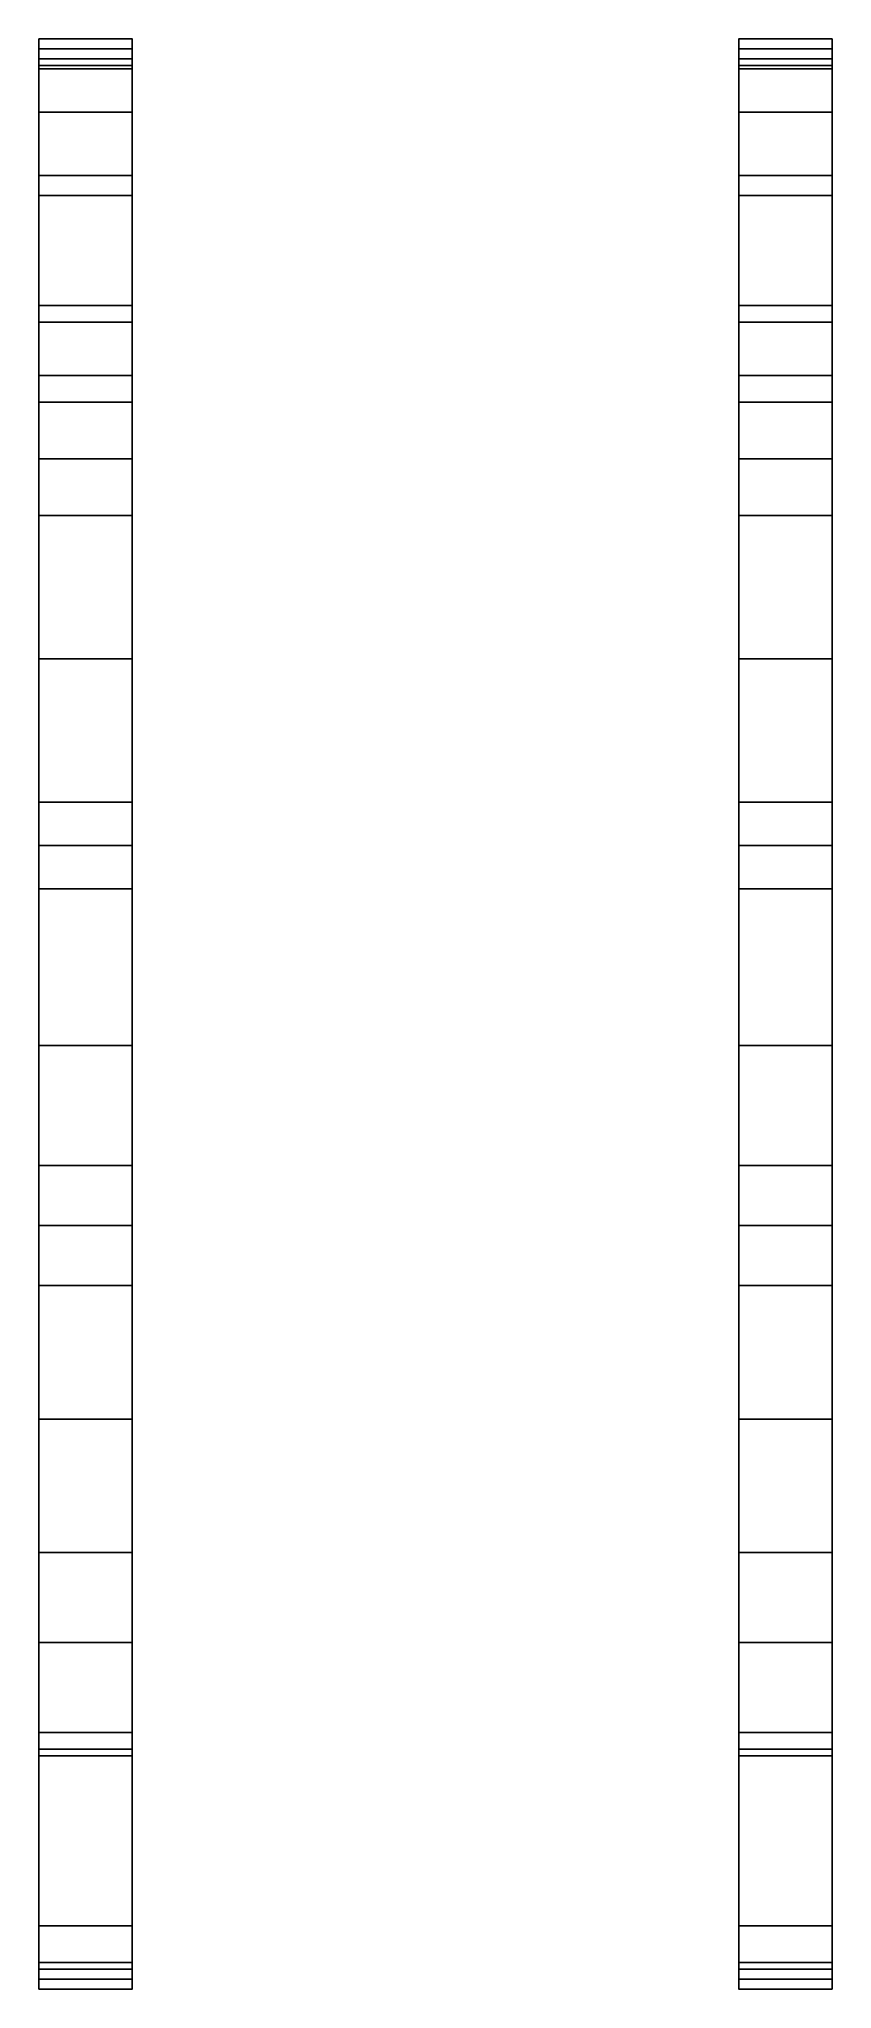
# Model space of a CAD drawing. Extents: x -1.63 to 1.63, y -3.87 to 4.13.
import ezdxf

# ---------------------------------------------------------------- set-up
doc = ezdxf.new("R2010")
doc.units = 0
doc.layers.add('TRACKS', color=3, linetype='CONTINUOUS')

msp = doc.modelspace()

# ---------------------------------------------------------------- linework, layer by layer
at = {"layer": 'TRACKS'}
for points in [[(-1.245062, 4.131964, 0.95774), (-1.245062, 4.022508, 0.725146), (-1.628158, 4.022508, 0.725146), (-1.628158, 4.131964, 0.95774)], [(-1.628158, 4.131964, 0.95774), (-1.628158, 4.022508, 0.725146), (-1.628158, 4.008826, 0.766192), (-1.628158, 4.090918, 0.95774)], [(-1.245062, 4.049872, 1.16297), (-1.245062, 4.131964, 0.95774), (-1.628158, 4.131964, 0.95774), (-1.628158, 4.049872, 1.16297)], [(-1.628158, 4.049872, 1.16297), (-1.628158, 4.131964, 0.95774), (-1.628158, 4.090918, 0.95774), (-1.628158, 4.022508, 1.135606)], [(-1.628158, 4.090918, 0.95774), (-1.628158, 4.008826, 0.766192), (-1.245062, 4.008826, 0.766192), (-1.245062, 4.090918, 0.95774)], [(-1.628158, 4.022508, 1.135606), (-1.628158, 4.090918, 0.95774), (-1.245062, 4.090918, 0.95774), (-1.245062, 4.022508, 1.135606)], [(-1.245062, 4.008826, 0.766192), (-1.245062, 4.022508, 0.725146), (-1.245062, 4.131964, 0.95774), (-1.245062, 4.090918, 0.95774)], [(-1.245062, 4.090918, 0.95774), (-1.245062, 4.131964, 0.95774), (-1.245062, 4.049872, 1.16297), (-1.245062, 4.022508, 1.135606)], [(1.245062, 4.049872, 1.16297), (1.245062, 4.131964, 0.95774), (1.245062, 4.090918, 0.95774), (1.245062, 4.022508, 1.135606)], [(1.628158, 4.049872, 1.16297), (1.628158, 4.131964, 0.95774), (1.245062, 4.131964, 0.95774), (1.245062, 4.049872, 1.16297)], [(1.245062, 4.131964, 0.95774), (1.245062, 4.022508, 0.725146), (1.245062, 4.008826, 0.766192), (1.245062, 4.090918, 0.95774)], [(1.628158, 4.131964, 0.95774), (1.628158, 4.022508, 0.725146), (1.245062, 4.022508, 0.725146), (1.245062, 4.131964, 0.95774)], [(1.245062, 4.022508, 1.135606), (1.245062, 4.090918, 0.95774), (1.628158, 4.090918, 0.95774), (1.628158, 4.022508, 1.135606)], [(1.245062, 4.090918, 0.95774), (1.245062, 4.008826, 0.766192), (1.628158, 4.008826, 0.766192), (1.628158, 4.090918, 0.95774)], [(1.628158, 4.090918, 0.95774), (1.628158, 4.131964, 0.95774), (1.628158, 4.049872, 1.16297), (1.628158, 4.022508, 1.135606)], [(1.628158, 4.008826, 0.766192), (1.628158, 4.022508, 0.725146), (1.628158, 4.131964, 0.95774), (1.628158, 4.090918, 0.95774)], [(-1.245062, 3.83096, 1.272426), (-1.245062, 4.049872, 1.16297), (-1.628158, 4.049872, 1.16297), (-1.628158, 3.83096, 1.272426)], [(-1.628158, 3.83096, 1.272426), (-1.628158, 4.049872, 1.16297), (-1.628158, 4.022508, 1.135606), (-1.628158, 3.83096, 1.23138)], [(-1.628158, 3.83096, 1.23138), (-1.628158, 4.022508, 1.135606), (-1.245062, 4.022508, 1.135606), (-1.245062, 3.83096, 1.23138)], [(-1.628158, 4.022508, 0.725146), (-1.628158, 3.48891, 0.301004), (-1.628158, 3.48891, 0.34205), (-1.628158, 4.008826, 0.766192)], [(-1.245062, 4.022508, 0.725146), (-1.245062, 3.48891, 0.301004), (-1.628158, 3.48891, 0.301004), (-1.628158, 4.022508, 0.725146)], [(-1.628158, 4.008826, 0.766192), (-1.628158, 3.48891, 0.34205), (-1.245062, 3.48891, 0.34205), (-1.245062, 4.008826, 0.766192)], [(-1.245062, 4.022508, 1.135606), (-1.245062, 4.049872, 1.16297), (-1.245062, 3.83096, 1.272426), (-1.245062, 3.83096, 1.23138)], [(-1.245062, 3.48891, 0.34205), (-1.245062, 3.48891, 0.301004), (-1.245062, 4.022508, 0.725146), (-1.245062, 4.008826, 0.766192)], [(1.245062, 3.83096, 1.272426), (1.245062, 4.049872, 1.16297), (1.245062, 4.022508, 1.135606), (1.245062, 3.83096, 1.23138)], [(1.628158, 3.83096, 1.272426), (1.628158, 4.049872, 1.16297), (1.245062, 4.049872, 1.16297), (1.245062, 3.83096, 1.272426)], [(1.245062, 3.83096, 1.23138), (1.245062, 4.022508, 1.135606), (1.628158, 4.022508, 1.135606), (1.628158, 3.83096, 1.23138)], [(1.628158, 4.022508, 0.725146), (1.628158, 3.48891, 0.301004), (1.245062, 3.48891, 0.301004), (1.245062, 4.022508, 0.725146)], [(1.245062, 4.022508, 0.725146), (1.245062, 3.48891, 0.301004), (1.245062, 3.48891, 0.34205), (1.245062, 4.008826, 0.766192)], [(1.245062, 4.008826, 0.766192), (1.245062, 3.48891, 0.34205), (1.628158, 3.48891, 0.34205), (1.628158, 4.008826, 0.766192)], [(1.628158, 4.022508, 1.135606), (1.628158, 4.049872, 1.16297), (1.628158, 3.83096, 1.272426), (1.628158, 3.83096, 1.23138)], [(1.628158, 3.48891, 0.34205), (1.628158, 3.48891, 0.301004), (1.628158, 4.022508, 0.725146), (1.628158, 4.008826, 0.766192)], [(-1.628158, 3.571002, 1.16297), (-1.628158, 3.83096, 1.23138), (-1.245062, 3.83096, 1.23138), (-1.245062, 3.571002, 1.16297)], [(-1.628158, 3.571002, 1.204016), (-1.628158, 3.83096, 1.272426), (-1.628158, 3.83096, 1.23138), (-1.628158, 3.571002, 1.16297)], [(-1.245062, 3.571002, 1.204016), (-1.245062, 3.83096, 1.272426), (-1.628158, 3.83096, 1.272426), (-1.628158, 3.571002, 1.204016)], [(-1.245062, 3.83096, 1.23138), (-1.245062, 3.83096, 1.272426), (-1.245062, 3.571002, 1.204016), (-1.245062, 3.571002, 1.16297)], [(1.245062, 3.571002, 1.16297), (1.245062, 3.83096, 1.23138), (1.628158, 3.83096, 1.23138), (1.628158, 3.571002, 1.16297)], [(1.245062, 3.571002, 1.204016), (1.245062, 3.83096, 1.272426), (1.245062, 3.83096, 1.23138), (1.245062, 3.571002, 1.16297)], [(1.628158, 3.571002, 1.204016), (1.628158, 3.83096, 1.272426), (1.245062, 3.83096, 1.272426), (1.245062, 3.571002, 1.204016)], [(1.628158, 3.83096, 1.23138), (1.628158, 3.83096, 1.272426), (1.628158, 3.571002, 1.204016), (1.628158, 3.571002, 1.16297)], [(-1.628158, 3.037404, 1.09456), (-1.628158, 3.571002, 1.16297), (-1.245062, 3.571002, 1.16297), (-1.245062, 3.037404, 1.09456)], [(-1.628158, 3.037404, 1.135606), (-1.628158, 3.571002, 1.204016), (-1.628158, 3.571002, 1.16297), (-1.628158, 3.037404, 1.09456)], [(-1.245062, 3.037404, 1.135606), (-1.245062, 3.571002, 1.204016), (-1.628158, 3.571002, 1.204016), (-1.628158, 3.037404, 1.135606)], [(-1.245062, 3.571002, 1.16297), (-1.245062, 3.571002, 1.204016), (-1.245062, 3.037404, 1.135606), (-1.245062, 3.037404, 1.09456)], [(1.628158, 3.037404, 1.135606), (1.628158, 3.571002, 1.204016), (1.245062, 3.571002, 1.204016), (1.245062, 3.037404, 1.135606)], [(1.245062, 3.037404, 1.135606), (1.245062, 3.571002, 1.204016), (1.245062, 3.571002, 1.16297), (1.245062, 3.037404, 1.09456)], [(1.245062, 3.037404, 1.09456), (1.245062, 3.571002, 1.16297), (1.628158, 3.571002, 1.16297), (1.628158, 3.037404, 1.09456)], [(1.628158, 3.571002, 1.16297), (1.628158, 3.571002, 1.204016), (1.628158, 3.037404, 1.135606), (1.628158, 3.037404, 1.09456)], [(-1.628158, 3.48891, 0.34205), (-1.628158, 2.968994, 0.082092), (-1.245062, 2.968994, 0.082092), (-1.245062, 3.48891, 0.34205)], [(-1.628158, 3.48891, 0.301004), (-1.628158, 2.968994, 0.041046), (-1.628158, 2.968994, 0.082092), (-1.628158, 3.48891, 0.34205)], [(-1.245062, 3.48891, 0.301004), (-1.245062, 2.968994, 0.041046), (-1.628158, 2.968994, 0.041046), (-1.628158, 3.48891, 0.301004)], [(-1.245062, 2.968994, 0.082092), (-1.245062, 2.968994, 0.041046), (-1.245062, 3.48891, 0.301004), (-1.245062, 3.48891, 0.34205)], [(1.245062, 3.48891, 0.301004), (1.245062, 2.968994, 0.041046), (1.245062, 2.968994, 0.082092), (1.245062, 3.48891, 0.34205)], [(1.245062, 3.48891, 0.34205), (1.245062, 2.968994, 0.082092), (1.628158, 2.968994, 0.082092), (1.628158, 3.48891, 0.34205)], [(1.628158, 3.48891, 0.301004), (1.628158, 2.968994, 0.041046), (1.245062, 2.968994, 0.041046), (1.245062, 3.48891, 0.301004)], [(1.628158, 2.968994, 0.082092), (1.628158, 2.968994, 0.041046), (1.628158, 3.48891, 0.301004), (1.628158, 3.48891, 0.34205)], [(-1.245062, 2.640626, 1.135606), (-1.245062, 3.037404, 1.135606), (-1.628158, 3.037404, 1.135606), (-1.628158, 2.640626, 1.135606)], [(-1.628158, 2.640626, 1.135606), (-1.628158, 3.037404, 1.135606), (-1.628158, 3.037404, 1.09456), (-1.628158, 2.640626, 1.09456)], [(-1.628158, 2.640626, 1.09456), (-1.628158, 3.037404, 1.09456), (-1.245062, 3.037404, 1.09456), (-1.245062, 2.640626, 1.09456)], [(-1.628158, 2.968994, 0.082092), (-1.628158, 2.750082, 0.041046), (-1.245062, 2.750082, 0.041046), (-1.245062, 2.968994, 0.082092)], [(-1.628158, 2.968994, 0.041046), (-1.628158, 2.750082), (-1.628158, 2.750082, 0.041046), (-1.628158, 2.968994, 0.082092)], [(-1.245062, 2.968994, 0.041046), (-1.245062, 2.750082), (-1.628158, 2.750082), (-1.628158, 2.968994, 0.041046)], [(-1.245062, 3.037404, 1.09456), (-1.245062, 3.037404, 1.135606), (-1.245062, 2.640626, 1.135606), (-1.245062, 2.640626, 1.09456)], [(-1.245062, 2.750082, 0.041046), (-1.245062, 2.750082), (-1.245062, 2.968994, 0.041046), (-1.245062, 2.968994, 0.082092)], [(1.245062, 2.640626, 1.135606), (1.245062, 3.037404, 1.135606), (1.245062, 3.037404, 1.09456), (1.245062, 2.640626, 1.09456)], [(1.628158, 2.640626, 1.135606), (1.628158, 3.037404, 1.135606), (1.245062, 3.037404, 1.135606), (1.245062, 2.640626, 1.135606)], [(1.245062, 2.640626, 1.09456), (1.245062, 3.037404, 1.09456), (1.628158, 3.037404, 1.09456), (1.628158, 2.640626, 1.09456)], [(1.245062, 2.968994, 0.041046), (1.245062, 2.750082), (1.245062, 2.750082, 0.041046), (1.245062, 2.968994, 0.082092)], [(1.245062, 2.968994, 0.082092), (1.245062, 2.750082, 0.041046), (1.628158, 2.750082, 0.041046), (1.628158, 2.968994, 0.082092)], [(1.628158, 2.968994, 0.041046), (1.628158, 2.750082), (1.245062, 2.750082), (1.245062, 2.968994, 0.041046)], [(1.628158, 3.037404, 1.09456), (1.628158, 3.037404, 1.135606), (1.628158, 2.640626, 1.135606), (1.628158, 2.640626, 1.09456)], [(1.628158, 2.750082, 0.041046), (1.628158, 2.750082), (1.628158, 2.968994, 0.041046), (1.628158, 2.968994, 0.082092)], [(-1.245062, 2.750082), (-1.245062, -2.914266), (-1.628158, -2.914266), (-1.628158, 2.750082)], [(-1.628158, 2.750082), (-1.628158, -2.914266), (-1.628158, -2.886902, 0.041046), (-1.628158, 2.750082, 0.041046)], [(-1.628158, 2.750082, 0.041046), (-1.628158, -2.886902, 0.041046), (-1.245062, -2.886902, 0.041046), (-1.245062, 2.750082, 0.041046)], [(-1.245062, -2.886902, 0.041046), (-1.245062, -2.914266), (-1.245062, 2.750082), (-1.245062, 2.750082, 0.041046)], [(1.245062, 2.750082), (1.245062, -2.914266), (1.245062, -2.886902, 0.041046), (1.245062, 2.750082, 0.041046)], [(1.628158, 2.750082), (1.628158, -2.914266), (1.245062, -2.914266), (1.245062, 2.750082)], [(1.245062, 2.750082, 0.041046), (1.245062, -2.886902, 0.041046), (1.628158, -2.886902, 0.041046), (1.628158, 2.750082, 0.041046)], [(1.628158, -2.886902, 0.041046), (1.628158, -2.914266), (1.628158, 2.750082), (1.628158, 2.750082, 0.041046)], [(-1.245062, 2.408032, 1.149288), (-1.245062, 2.640626, 1.135606), (-1.628158, 2.640626, 1.135606), (-1.628158, 2.408032, 1.149288)], [(-1.628158, 2.408032, 1.149288), (-1.628158, 2.640626, 1.135606), (-1.628158, 2.640626, 1.09456), (-1.628158, 2.408032, 1.108242)], [(-1.628158, 2.408032, 1.108242), (-1.628158, 2.640626, 1.09456), (-1.245062, 2.640626, 1.09456), (-1.245062, 2.408032, 1.108242)], [(-1.245062, 2.640626, 1.09456), (-1.245062, 2.640626, 1.135606), (-1.245062, 2.408032, 1.149288), (-1.245062, 2.408032, 1.108242)], [(1.628158, 2.408032, 1.149288), (1.628158, 2.640626, 1.135606), (1.245062, 2.640626, 1.135606), (1.245062, 2.408032, 1.149288)], [(1.245062, 2.408032, 1.149288), (1.245062, 2.640626, 1.135606), (1.245062, 2.640626, 1.09456), (1.245062, 2.408032, 1.108242)], [(1.245062, 2.408032, 1.108242), (1.245062, 2.640626, 1.09456), (1.628158, 2.640626, 1.09456), (1.628158, 2.408032, 1.108242)], [(1.628158, 2.640626, 1.09456), (1.628158, 2.640626, 1.135606), (1.628158, 2.408032, 1.149288), (1.628158, 2.408032, 1.108242)], [(-1.245062, 2.175438, 1.149288), (-1.245062, 2.408032, 1.149288), (-1.628158, 2.408032, 1.149288), (-1.628158, 2.175438, 1.149288)], [(-1.628158, 2.175438, 1.149288), (-1.628158, 2.408032, 1.149288), (-1.628158, 2.408032, 1.108242), (-1.628158, 2.175438, 1.108242)], [(-1.628158, 2.175438, 1.108242), (-1.628158, 2.408032, 1.108242), (-1.245062, 2.408032, 1.108242), (-1.245062, 2.175438, 1.108242)], [(-1.245062, 2.408032, 1.108242), (-1.245062, 2.408032, 1.149288), (-1.245062, 2.175438, 1.149288), (-1.245062, 2.175438, 1.108242)], [(1.245062, 2.175438, 1.149288), (1.245062, 2.408032, 1.149288), (1.245062, 2.408032, 1.108242), (1.245062, 2.175438, 1.108242)], [(1.628158, 2.175438, 1.149288), (1.628158, 2.408032, 1.149288), (1.245062, 2.408032, 1.149288), (1.245062, 2.175438, 1.149288)], [(1.245062, 2.175438, 1.108242), (1.245062, 2.408032, 1.108242), (1.628158, 2.408032, 1.108242), (1.628158, 2.175438, 1.108242)], [(1.628158, 2.408032, 1.108242), (1.628158, 2.408032, 1.149288), (1.628158, 2.175438, 1.149288), (1.628158, 2.175438, 1.108242)], [(-1.628158, 1.587112, 1.02615), (-1.628158, 2.175438, 1.108242), (-1.245062, 2.175438, 1.108242), (-1.245062, 1.587112, 1.02615)], [(-1.628158, 1.587112, 1.067196), (-1.628158, 2.175438, 1.149288), (-1.628158, 2.175438, 1.108242), (-1.628158, 1.587112, 1.02615)], [(-1.245062, 1.587112, 1.067196), (-1.245062, 2.175438, 1.149288), (-1.628158, 2.175438, 1.149288), (-1.628158, 1.587112, 1.067196)], [(-1.245062, 2.175438, 1.108242), (-1.245062, 2.175438, 1.149288), (-1.245062, 1.587112, 1.067196), (-1.245062, 1.587112, 1.02615)], [(1.628158, 1.587112, 1.067196), (1.628158, 2.175438, 1.149288), (1.245062, 2.175438, 1.149288), (1.245062, 1.587112, 1.067196)], [(1.245062, 1.587112, 1.067196), (1.245062, 2.175438, 1.149288), (1.245062, 2.175438, 1.108242), (1.245062, 1.587112, 1.02615)], [(1.245062, 1.587112, 1.02615), (1.245062, 2.175438, 1.108242), (1.628158, 2.175438, 1.108242), (1.628158, 1.587112, 1.02615)], [(1.628158, 2.175438, 1.108242), (1.628158, 2.175438, 1.149288), (1.628158, 1.587112, 1.067196), (1.628158, 1.587112, 1.02615)], [(-1.245062, 0.998786, 1.067196), (-1.245062, 1.587112, 1.067196), (-1.628158, 1.587112, 1.067196), (-1.628158, 0.998786, 1.067196)], [(-1.628158, 0.998786, 1.067196), (-1.628158, 1.587112, 1.067196), (-1.628158, 1.587112, 1.02615), (-1.628158, 0.998786, 1.02615)], [(-1.628158, 0.998786, 1.02615), (-1.628158, 1.587112, 1.02615), (-1.245062, 1.587112, 1.02615), (-1.245062, 0.998786, 1.02615)], [(-1.245062, 1.587112, 1.02615), (-1.245062, 1.587112, 1.067196), (-1.245062, 0.998786, 1.067196), (-1.245062, 0.998786, 1.02615)], [(1.245062, 0.998786, 1.02615), (1.245062, 1.587112, 1.02615), (1.628158, 1.587112, 1.02615), (1.628158, 0.998786, 1.02615)], [(1.245062, 0.998786, 1.067196), (1.245062, 1.587112, 1.067196), (1.245062, 1.587112, 1.02615), (1.245062, 0.998786, 1.02615)], [(1.628158, 0.998786, 1.067196), (1.628158, 1.587112, 1.067196), (1.245062, 1.587112, 1.067196), (1.245062, 0.998786, 1.067196)], [(1.628158, 1.587112, 1.02615), (1.628158, 1.587112, 1.067196), (1.628158, 0.998786, 1.067196), (1.628158, 0.998786, 1.02615)], [(-1.245062, 0.82092, 1.09456), (-1.245062, 0.998786, 1.067196), (-1.628158, 0.998786, 1.067196), (-1.628158, 0.82092, 1.09456)], [(-1.628158, 0.82092, 1.09456), (-1.628158, 0.998786, 1.067196), (-1.628158, 0.998786, 1.02615), (-1.628158, 0.82092, 1.053514)], [(-1.628158, 0.82092, 1.053514), (-1.628158, 0.998786, 1.02615), (-1.245062, 0.998786, 1.02615), (-1.245062, 0.82092, 1.053514)], [(-1.245062, 0.998786, 1.02615), (-1.245062, 0.998786, 1.067196), (-1.245062, 0.82092, 1.09456), (-1.245062, 0.82092, 1.053514)], [(1.628158, 0.82092, 1.09456), (1.628158, 0.998786, 1.067196), (1.245062, 0.998786, 1.067196), (1.245062, 0.82092, 1.09456)], [(1.245062, 0.82092, 1.09456), (1.245062, 0.998786, 1.067196), (1.245062, 0.998786, 1.02615), (1.245062, 0.82092, 1.053514)], [(1.245062, 0.82092, 1.053514), (1.245062, 0.998786, 1.02615), (1.628158, 0.998786, 1.02615), (1.628158, 0.82092, 1.053514)], [(1.628158, 0.998786, 1.02615), (1.628158, 0.998786, 1.067196), (1.628158, 0.82092, 1.09456), (1.628158, 0.82092, 1.053514)], [(-1.245062, 0.643054, 1.09456), (-1.245062, 0.82092, 1.09456), (-1.628158, 0.82092, 1.09456), (-1.628158, 0.643054, 1.09456)], [(-1.628158, 0.643054, 1.09456), (-1.628158, 0.82092, 1.09456), (-1.628158, 0.82092, 1.053514), (-1.628158, 0.643054, 1.053514)], [(-1.628158, 0.643054, 1.053514), (-1.628158, 0.82092, 1.053514), (-1.245062, 0.82092, 1.053514), (-1.245062, 0.643054, 1.053514)], [(-1.245062, 0.82092, 1.053514), (-1.245062, 0.82092, 1.09456), (-1.245062, 0.643054, 1.09456), (-1.245062, 0.643054, 1.053514)], [(1.245062, 0.643054, 1.09456), (1.245062, 0.82092, 1.09456), (1.245062, 0.82092, 1.053514), (1.245062, 0.643054, 1.053514)], [(1.245062, 0.643054, 1.053514), (1.245062, 0.82092, 1.053514), (1.628158, 0.82092, 1.053514), (1.628158, 0.643054, 1.053514)], [(1.628158, 0.643054, 1.09456), (1.628158, 0.82092, 1.09456), (1.245062, 0.82092, 1.09456), (1.245062, 0.643054, 1.09456)], [(1.628158, 0.82092, 1.053514), (1.628158, 0.82092, 1.09456), (1.628158, 0.643054, 1.09456), (1.628158, 0.643054, 1.053514)], [(-1.245062, 0, 0.998786), (-1.245062, 0.643054, 1.09456), (-1.628158, 0.643054, 1.09456), (-1.628158, 0, 0.998786)], [(-1.628158, 0, 0.998786), (-1.628158, 0.643054, 1.09456), (-1.628158, 0.643054, 1.053514), (-1.628158, 0, 0.95774)], [(-1.628158, 0, 0.95774), (-1.628158, 0.643054, 1.053514), (-1.245062, 0.643054, 1.053514), (-1.245062, 0, 0.95774)], [(-1.245062, 0.643054, 1.053514), (-1.245062, 0.643054, 1.09456), (-1.245062, 0, 0.998786), (-1.245062, 0, 0.95774)], [(1.245062, 0, 0.95774), (1.245062, 0.643054, 1.053514), (1.628158, 0.643054, 1.053514), (1.628158, 0, 0.95774)], [(1.628158, 0, 0.998786), (1.628158, 0.643054, 1.09456), (1.245062, 0.643054, 1.09456), (1.245062, 0, 0.998786)], [(1.245062, 0, 0.998786), (1.245062, 0.643054, 1.09456), (1.245062, 0.643054, 1.053514), (1.245062, 0, 0.95774)], [(1.628158, 0.643054, 1.053514), (1.628158, 0.643054, 1.09456), (1.628158, 0, 0.998786), (1.628158, 0, 0.95774)], [(-1.245062, -0.492552, 0.998786), (-1.245062, 0, 0.998786), (-1.628158, 0, 0.998786), (-1.628158, -0.492552, 0.998786)], [(-1.628158, -0.492552, 0.998786), (-1.628158, 0, 0.998786), (-1.628158, 0, 0.95774), (-1.628158, -0.492552, 0.95774)], [(-1.628158, -0.492552, 0.95774), (-1.628158, 0, 0.95774), (-1.245062, 0, 0.95774), (-1.245062, -0.492552, 0.95774)], [(-1.245062, 0, 0.95774), (-1.245062, 0, 0.998786), (-1.245062, -0.492552, 0.998786), (-1.245062, -0.492552, 0.95774)], [(1.628158, -0.492552, 0.998786), (1.628158, 0, 0.998786), (1.245062, 0, 0.998786), (1.245062, -0.492552, 0.998786)], [(1.245062, -0.492552, 0.998786), (1.245062, 0, 0.998786), (1.245062, 0, 0.95774), (1.245062, -0.492552, 0.95774)], [(1.245062, -0.492552, 0.95774), (1.245062, 0, 0.95774), (1.628158, 0, 0.95774), (1.628158, -0.492552, 0.95774)], [(1.628158, 0, 0.95774), (1.628158, 0, 0.998786), (1.628158, -0.492552, 0.998786), (1.628158, -0.492552, 0.95774)], [(-1.245062, -0.738828, 1.012468), (-1.245062, -0.492552, 0.998786), (-1.628158, -0.492552, 0.998786), (-1.628158, -0.738828, 1.012468)], [(-1.628158, -0.738828, 1.012468), (-1.628158, -0.492552, 0.998786), (-1.628158, -0.492552, 0.95774), (-1.628158, -0.738828, 0.971422)], [(-1.628158, -0.738828, 0.971422), (-1.628158, -0.492552, 0.95774), (-1.245062, -0.492552, 0.95774), (-1.245062, -0.738828, 0.971422)], [(-1.245062, -0.492552, 0.95774), (-1.245062, -0.492552, 0.998786), (-1.245062, -0.738828, 1.012468), (-1.245062, -0.738828, 0.971422)], [(1.245062, -0.738828, 1.012468), (1.245062, -0.492552, 0.998786), (1.245062, -0.492552, 0.95774), (1.245062, -0.738828, 0.971422)], [(1.628158, -0.738828, 1.012468), (1.628158, -0.492552, 0.998786), (1.245062, -0.492552, 0.998786), (1.245062, -0.738828, 1.012468)], [(1.245062, -0.738828, 0.971422), (1.245062, -0.492552, 0.95774), (1.628158, -0.492552, 0.95774), (1.628158, -0.738828, 0.971422)], [(1.628158, -0.492552, 0.95774), (1.628158, -0.492552, 0.998786), (1.628158, -0.738828, 1.012468), (1.628158, -0.738828, 0.971422)], [(-1.245062, -0.985104, 1.012468), (-1.245062, -0.738828, 1.012468), (-1.628158, -0.738828, 1.012468), (-1.628158, -0.985104, 1.012468)], [(-1.628158, -0.985104, 1.012468), (-1.628158, -0.738828, 1.012468), (-1.628158, -0.738828, 0.971422), (-1.628158, -0.985104, 0.971422)], [(-1.628158, -0.985104, 0.971422), (-1.628158, -0.738828, 0.971422), (-1.245062, -0.738828, 0.971422), (-1.245062, -0.985104, 0.971422)], [(-1.245062, -0.738828, 0.971422), (-1.245062, -0.738828, 1.012468), (-1.245062, -0.985104, 1.012468), (-1.245062, -0.985104, 0.971422)], [(1.245062, -0.985104, 0.971422), (1.245062, -0.738828, 0.971422), (1.628158, -0.738828, 0.971422), (1.628158, -0.985104, 0.971422)], [(1.628158, -0.985104, 1.012468), (1.628158, -0.738828, 1.012468), (1.245062, -0.738828, 1.012468), (1.245062, -0.985104, 1.012468)], [(1.245062, -0.985104, 1.012468), (1.245062, -0.738828, 1.012468), (1.245062, -0.738828, 0.971422), (1.245062, -0.985104, 0.971422)], [(1.628158, -0.738828, 0.971422), (1.628158, -0.738828, 1.012468), (1.628158, -0.985104, 1.012468), (1.628158, -0.985104, 0.971422)], [(-1.628158, -1.532384, 0.88933), (-1.628158, -0.985104, 0.971422), (-1.245062, -0.985104, 0.971422), (-1.245062, -1.532384, 0.88933)], [(-1.628158, -1.532384, 0.930376), (-1.628158, -0.985104, 1.012468), (-1.628158, -0.985104, 0.971422), (-1.628158, -1.532384, 0.88933)], [(-1.245062, -1.532384, 0.930376), (-1.245062, -0.985104, 1.012468), (-1.628158, -0.985104, 1.012468), (-1.628158, -1.532384, 0.930376)], [(-1.245062, -0.985104, 0.971422), (-1.245062, -0.985104, 1.012468), (-1.245062, -1.532384, 0.930376), (-1.245062, -1.532384, 0.88933)], [(1.245062, -1.532384, 0.88933), (1.245062, -0.985104, 0.971422), (1.628158, -0.985104, 0.971422), (1.628158, -1.532384, 0.88933)], [(1.245062, -1.532384, 0.930376), (1.245062, -0.985104, 1.012468), (1.245062, -0.985104, 0.971422), (1.245062, -1.532384, 0.88933)], [(1.628158, -1.532384, 0.930376), (1.628158, -0.985104, 1.012468), (1.245062, -0.985104, 1.012468), (1.245062, -1.532384, 0.930376)], [(1.628158, -0.985104, 0.971422), (1.628158, -0.985104, 1.012468), (1.628158, -1.532384, 0.930376), (1.628158, -1.532384, 0.88933)], [(-1.628158, -2.079664, 0.875648), (-1.628158, -1.532384, 0.88933), (-1.245062, -1.532384, 0.88933), (-1.245062, -2.079664, 0.875648)], [(-1.628158, -2.079664, 0.916694), (-1.628158, -1.532384, 0.930376), (-1.628158, -1.532384, 0.88933), (-1.628158, -2.079664, 0.875648)], [(-1.245062, -2.079664, 0.916694), (-1.245062, -1.532384, 0.930376), (-1.628158, -1.532384, 0.930376), (-1.628158, -2.079664, 0.916694)], [(-1.245062, -1.532384, 0.88933), (-1.245062, -1.532384, 0.930376), (-1.245062, -2.079664, 0.916694), (-1.245062, -2.079664, 0.875648)], [(1.245062, -2.079664, 0.916694), (1.245062, -1.532384, 0.930376), (1.245062, -1.532384, 0.88933), (1.245062, -2.079664, 0.875648)], [(1.628158, -2.079664, 0.916694), (1.628158, -1.532384, 0.930376), (1.245062, -1.532384, 0.930376), (1.245062, -2.079664, 0.916694)], [(1.245062, -2.079664, 0.875648), (1.245062, -1.532384, 0.88933), (1.628158, -1.532384, 0.88933), (1.628158, -2.079664, 0.875648)], [(1.628158, -1.532384, 0.88933), (1.628158, -1.532384, 0.930376), (1.628158, -2.079664, 0.916694), (1.628158, -2.079664, 0.875648)], [(-1.628158, -2.449078, 0.944058), (-1.628158, -2.079664, 0.916694), (-1.628158, -2.079664, 0.875648), (-1.628158, -2.449078, 0.903012)], [(-1.628158, -2.449078, 0.903012), (-1.628158, -2.079664, 0.875648), (-1.245062, -2.079664, 0.875648), (-1.245062, -2.449078, 0.903012)], [(-1.245062, -2.449078, 0.944058), (-1.245062, -2.079664, 0.916694), (-1.628158, -2.079664, 0.916694), (-1.628158, -2.449078, 0.944058)], [(-1.245062, -2.079664, 0.875648), (-1.245062, -2.079664, 0.916694), (-1.245062, -2.449078, 0.944058), (-1.245062, -2.449078, 0.903012)], [(1.245062, -2.449078, 0.903012), (1.245062, -2.079664, 0.875648), (1.628158, -2.079664, 0.875648), (1.628158, -2.449078, 0.903012)], [(1.245062, -2.449078, 0.944058), (1.245062, -2.079664, 0.916694), (1.245062, -2.079664, 0.875648), (1.245062, -2.449078, 0.903012)], [(1.628158, -2.449078, 0.944058), (1.628158, -2.079664, 0.916694), (1.245062, -2.079664, 0.916694), (1.245062, -2.449078, 0.944058)], [(1.628158, -2.079664, 0.875648), (1.628158, -2.079664, 0.916694), (1.628158, -2.449078, 0.944058), (1.628158, -2.449078, 0.903012)], [(-1.245062, -2.818492, 0.916694), (-1.245062, -2.449078, 0.944058), (-1.628158, -2.449078, 0.944058), (-1.628158, -2.818492, 0.916694)], [(-1.628158, -2.818492, 0.875648), (-1.628158, -2.449078, 0.903012), (-1.245062, -2.449078, 0.903012), (-1.245062, -2.818492, 0.875648)], [(-1.628158, -2.818492, 0.916694), (-1.628158, -2.449078, 0.944058), (-1.628158, -2.449078, 0.903012), (-1.628158, -2.818492, 0.875648)], [(-1.245062, -2.449078, 0.903012), (-1.245062, -2.449078, 0.944058), (-1.245062, -2.818492, 0.916694), (-1.245062, -2.818492, 0.875648)], [(1.245062, -2.818492, 0.916694), (1.245062, -2.449078, 0.944058), (1.245062, -2.449078, 0.903012), (1.245062, -2.818492, 0.875648)], [(1.628158, -2.818492, 0.916694), (1.628158, -2.449078, 0.944058), (1.245062, -2.449078, 0.944058), (1.245062, -2.818492, 0.916694)], [(1.245062, -2.818492, 0.875648), (1.245062, -2.449078, 0.903012), (1.628158, -2.449078, 0.903012), (1.628158, -2.818492, 0.875648)], [(1.628158, -2.449078, 0.903012), (1.628158, -2.449078, 0.944058), (1.628158, -2.818492, 0.916694), (1.628158, -2.818492, 0.875648)], [(-1.628158, -3.612048, 0.916694), (-1.628158, -2.818492, 0.916694), (-1.628158, -2.818492, 0.875648), (-1.628158, -3.612048, 0.875648)], [(-1.628158, -3.612048, 0.875648), (-1.628158, -2.818492, 0.875648), (-1.245062, -2.818492, 0.875648), (-1.245062, -3.612048, 0.875648)], [(-1.245062, -3.612048, 0.916694), (-1.245062, -2.818492, 0.916694), (-1.628158, -2.818492, 0.916694), (-1.628158, -3.612048, 0.916694)], [(-1.245062, -2.818492, 0.875648), (-1.245062, -2.818492, 0.916694), (-1.245062, -3.612048, 0.916694), (-1.245062, -3.612048, 0.875648)], [(1.245062, -3.612048, 0.875648), (1.245062, -2.818492, 0.875648), (1.628158, -2.818492, 0.875648), (1.628158, -3.612048, 0.875648)], [(1.628158, -3.612048, 0.916694), (1.628158, -2.818492, 0.916694), (1.245062, -2.818492, 0.916694), (1.245062, -3.612048, 0.916694)], [(1.245062, -3.612048, 0.916694), (1.245062, -2.818492, 0.916694), (1.245062, -2.818492, 0.875648), (1.245062, -3.612048, 0.875648)], [(1.628158, -2.818492, 0.875648), (1.628158, -2.818492, 0.916694), (1.628158, -3.612048, 0.916694), (1.628158, -3.612048, 0.875648)], [(-1.628158, -2.914266), (-1.628158, -3.789914, 0.369414), (-1.628158, -3.76255, 0.396778), (-1.628158, -2.886902, 0.041046)], [(-1.628158, -2.886902, 0.041046), (-1.628158, -3.76255, 0.396778), (-1.245062, -3.76255, 0.396778), (-1.245062, -2.886902, 0.041046)], [(-1.245062, -2.914266), (-1.245062, -3.789914, 0.369414), (-1.628158, -3.789914, 0.369414), (-1.628158, -2.914266)], [(-1.245062, -3.76255, 0.396778), (-1.245062, -3.789914, 0.369414), (-1.245062, -2.914266), (-1.245062, -2.886902, 0.041046)], [(1.245062, -2.914266), (1.245062, -3.789914, 0.369414), (1.245062, -3.76255, 0.396778), (1.245062, -2.886902, 0.041046)], [(1.245062, -2.886902, 0.041046), (1.245062, -3.76255, 0.396778), (1.628158, -3.76255, 0.396778), (1.628158, -2.886902, 0.041046)], [(1.628158, -2.914266), (1.628158, -3.789914, 0.369414), (1.245062, -3.789914, 0.369414), (1.245062, -2.914266)], [(1.628158, -3.76255, 0.396778), (1.628158, -3.789914, 0.369414), (1.628158, -2.914266), (1.628158, -2.886902, 0.041046)], [(-1.245062, -3.789914, 0.82092), (-1.245062, -3.612048, 0.916694), (-1.628158, -3.612048, 0.916694), (-1.628158, -3.789914, 0.82092)], [(-1.628158, -3.789914, 0.82092), (-1.628158, -3.612048, 0.916694), (-1.628158, -3.612048, 0.875648), (-1.628158, -3.76255, 0.793556)], [(-1.628158, -3.76255, 0.793556), (-1.628158, -3.612048, 0.875648), (-1.245062, -3.612048, 0.875648), (-1.245062, -3.76255, 0.793556)], [(-1.245062, -3.612048, 0.875648), (-1.245062, -3.612048, 0.916694), (-1.245062, -3.789914, 0.82092), (-1.245062, -3.76255, 0.793556)], [(1.245062, -3.789914, 0.82092), (1.245062, -3.612048, 0.916694), (1.245062, -3.612048, 0.875648), (1.245062, -3.76255, 0.793556)], [(1.628158, -3.789914, 0.82092), (1.628158, -3.612048, 0.916694), (1.245062, -3.612048, 0.916694), (1.245062, -3.789914, 0.82092)], [(1.245062, -3.76255, 0.793556), (1.245062, -3.612048, 0.875648), (1.628158, -3.612048, 0.875648), (1.628158, -3.76255, 0.793556)], [(1.628158, -3.612048, 0.875648), (1.628158, -3.612048, 0.916694), (1.628158, -3.789914, 0.82092), (1.628158, -3.76255, 0.793556)], [(-1.628158, -3.789914, 0.369414), (-1.628158, -3.872006, 0.602008), (-1.628158, -3.83096, 0.602008), (-1.628158, -3.76255, 0.396778)], [(-1.628158, -3.76255, 0.396778), (-1.628158, -3.83096, 0.602008), (-1.245062, -3.83096, 0.602008), (-1.245062, -3.76255, 0.396778)], [(-1.628158, -3.872006, 0.602008), (-1.628158, -3.789914, 0.82092), (-1.628158, -3.76255, 0.793556), (-1.628158, -3.83096, 0.602008)], [(-1.628158, -3.83096, 0.602008), (-1.628158, -3.76255, 0.793556), (-1.245062, -3.76255, 0.793556), (-1.245062, -3.83096, 0.602008)], [(-1.245062, -3.789914, 0.369414), (-1.245062, -3.872006, 0.602008), (-1.628158, -3.872006, 0.602008), (-1.628158, -3.789914, 0.369414)], [(-1.245062, -3.872006, 0.602008), (-1.245062, -3.789914, 0.82092), (-1.628158, -3.789914, 0.82092), (-1.628158, -3.872006, 0.602008)], [(-1.245062, -3.83096, 0.602008), (-1.245062, -3.872006, 0.602008), (-1.245062, -3.789914, 0.369414), (-1.245062, -3.76255, 0.396778)], [(-1.245062, -3.76255, 0.793556), (-1.245062, -3.789914, 0.82092), (-1.245062, -3.872006, 0.602008), (-1.245062, -3.83096, 0.602008)], [(1.245062, -3.76255, 0.396778), (1.245062, -3.83096, 0.602008), (1.628158, -3.83096, 0.602008), (1.628158, -3.76255, 0.396778)], [(1.245062, -3.789914, 0.369414), (1.245062, -3.872006, 0.602008), (1.245062, -3.83096, 0.602008), (1.245062, -3.76255, 0.396778)], [(1.245062, -3.872006, 0.602008), (1.245062, -3.789914, 0.82092), (1.245062, -3.76255, 0.793556), (1.245062, -3.83096, 0.602008)], [(1.245062, -3.83096, 0.602008), (1.245062, -3.76255, 0.793556), (1.628158, -3.76255, 0.793556), (1.628158, -3.83096, 0.602008)], [(1.628158, -3.789914, 0.369414), (1.628158, -3.872006, 0.602008), (1.245062, -3.872006, 0.602008), (1.245062, -3.789914, 0.369414)], [(1.628158, -3.872006, 0.602008), (1.628158, -3.789914, 0.82092), (1.245062, -3.789914, 0.82092), (1.245062, -3.872006, 0.602008)], [(1.628158, -3.83096, 0.602008), (1.628158, -3.872006, 0.602008), (1.628158, -3.789914, 0.369414), (1.628158, -3.76255, 0.396778)], [(1.628158, -3.76255, 0.793556), (1.628158, -3.789914, 0.82092), (1.628158, -3.872006, 0.602008), (1.628158, -3.83096, 0.602008)]]:
    msp.add_3dface(points, dxfattribs=at)

doc.saveas('drawing.dxf')
